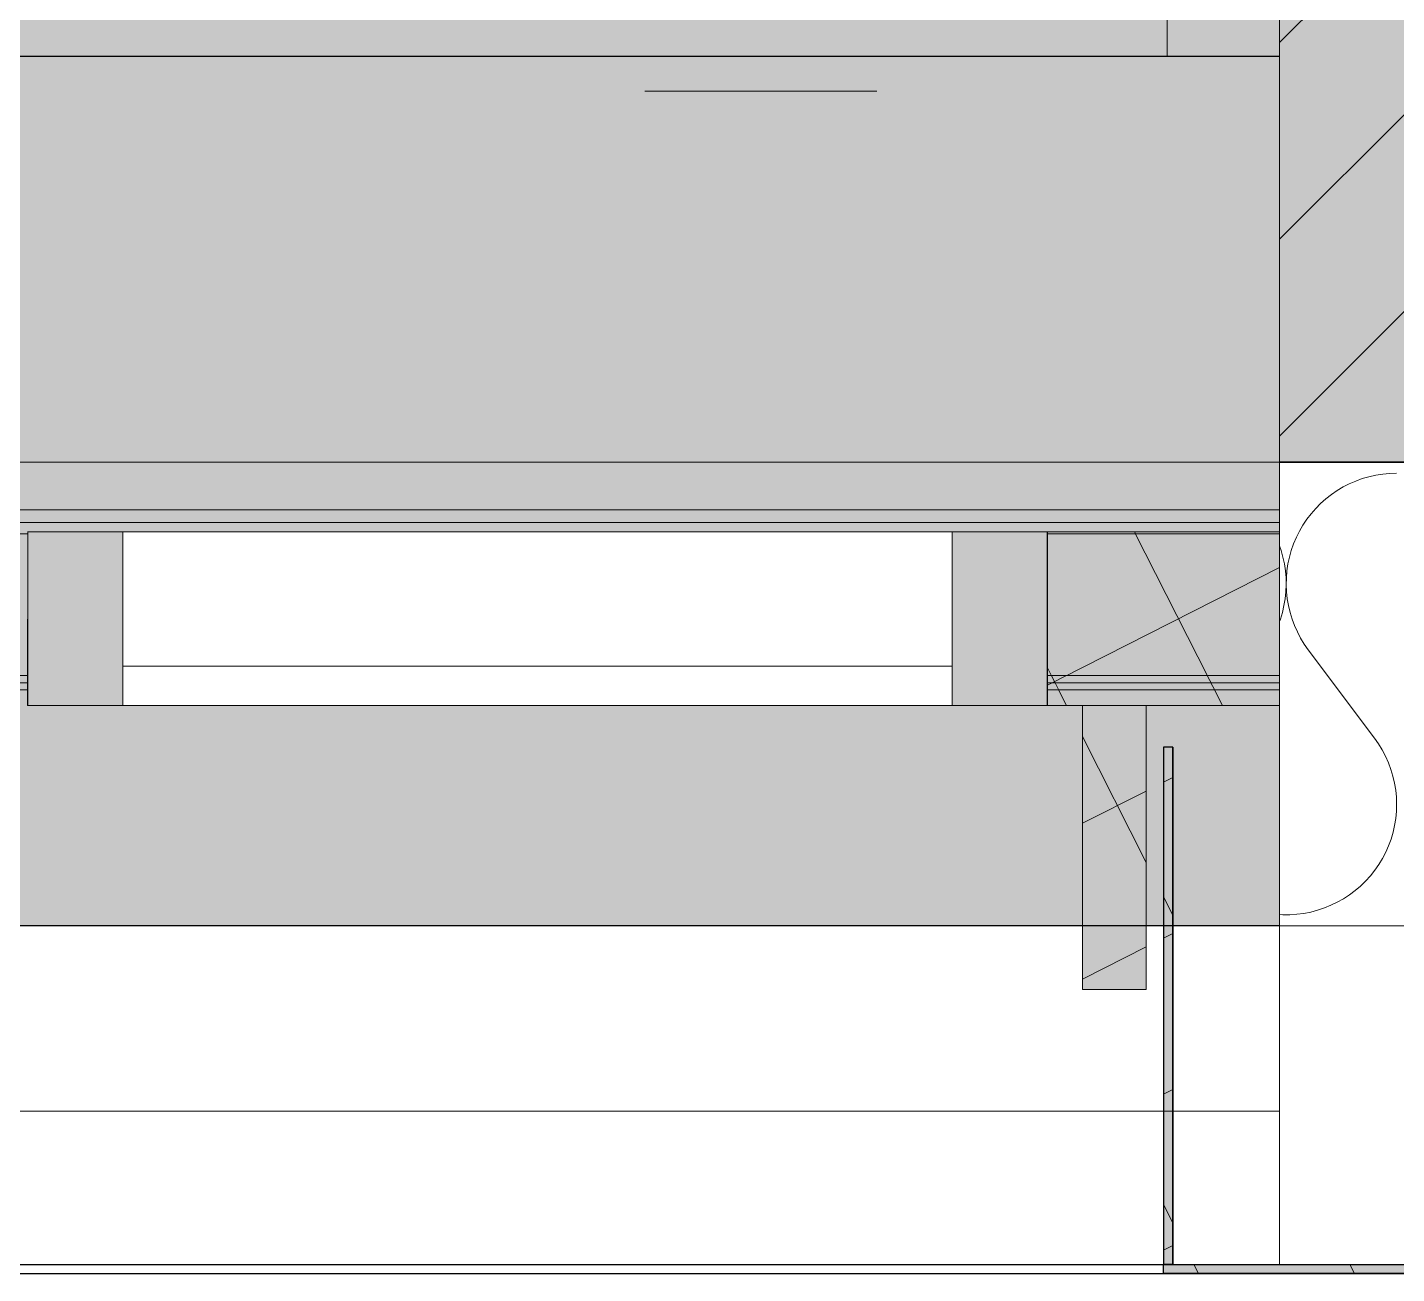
# Model space of a CAD drawing. Header units: metres. Extents: x -22.4 to 53.1, y 133.6 to 157.9.
# Drawn here: x 24.063 to 24.654, y 137.49 to 138.027 of the extents above; entities that cross this region are included whole.
import ezdxf

# ---------------------------------------------------------------- set-up
doc = ezdxf.new("R2010")
doc.units = ezdxf.units.M
doc.header["$MEASUREMENT"] = 0
for name, pattern in [('Punktlinie', [0.0035, 0, -0.0035]), ('Strichlinie', [0.004, 0.003, -0.001]), ('Strichlinie_ eng', [0.0023, 0.0015, -0.0008]), ('Strichpunktlinie', [0.006703, 0.003528, -0.001764, 0, -0.001411]), ('Wipeout_Contour', [1, 0, -1])]:
    doc.linetypes.add(name, pattern=pattern)
for name, color, linetype in [('10  Fassade', 7, 'Continuous'), ('10  Fassade_Deckschraffur', 7, 'Continuous'), ('10  Fassade_Schnittschraffur', 7, 'Continuous'), ('10  Treppen + Rampen', 7, 'Continuous'), ('10  Wand Massiv', 7, 'Continuous'), ('10  Wand Massiv_Deckschraffur', 7, 'Continuous'), ('10  Wand Massiv_Fenster', 7, 'Continuous'), ('10  Wand Massiv_Schnittschraffur', 7, 'Continuous'), ('Neubau_20  Boden Aufbauten', 7, 'Continuous'), ('Neubau_20  Boden Aufbauten_Deckschraffur', 7, 'Continuous'), ('Neubau_50 NUF - Raumstempel MIETERAUSBAU', 7, 'Continuous')]:
    doc.layers.add(name, color=color, linetype=linetype)
pattern_1 = [(26.86749, (-110.10794, 75.264664), (-0.027115717, 0.053523246), []), (116.86749, (-110.10794, 75.264664), (0.053523246, 0.027115717), [])]

# ---------------------------------------------------------------- blocks, each defined once
blk = doc.blocks.new('*X62', base_point=(-23.4289, 120.77961))
at = {"layer": '10  Wand Massiv_Schnittschraffur', "color": 98, "linetype": 'Continuous', "lineweight": 13, "ltscale": 1000, "true_color": 0x000100}
for p, q in [((24.63632, 137.83176), (24.63356, 137.83055)), ((24.63915, 137.83278), (24.63632, 137.83176)), ((24.64204, 137.83363), (24.63915, 137.83278)), ((24.64498, 137.83429), (24.64204, 137.83363)), ((24.64795, 137.83477), (24.64498, 137.83429)), ((24.65095, 137.83505), (24.64795, 137.83477)), ((24.65396, 137.83515), (24.65095, 137.83505)), ((24.62581, 137.82593), (24.62343, 137.82407)), ((24.62829, 137.82763), (24.62581, 137.82593)), ((24.63088, 137.82918), (24.62829, 137.82763)), ((24.63356, 137.83055), (24.63088, 137.82918)), ((24.61907, 137.81993), (24.61709, 137.81766)), ((24.62118, 137.82207), (24.61907, 137.81993)), ((24.62343, 137.82407), (24.62118, 137.82207)), ((24.61526, 137.81527), (24.61358, 137.81276)), ((24.61709, 137.81766), (24.61526, 137.81527)), ((24.61072, 137.80747), (24.60954, 137.80469)), ((24.61207, 137.81016), (24.61072, 137.80747)), ((24.61358, 137.81276), (24.61207, 137.81016)), ((24.60414, 137.80185), (24.60343, 137.80387)), ((24.60495, 137.79895), (24.60414, 137.80185)), ((24.60855, 137.80185), (24.60773, 137.79895)), ((24.60954, 137.80469), (24.60855, 137.80185)), ((24.60558, 137.796), (24.60495, 137.79895)), ((24.60603, 137.79302), (24.60558, 137.796)), ((24.6071, 137.796), (24.60666, 137.79302)), ((24.60773, 137.79895), (24.6071, 137.796)), ((24.60628, 137.79002), (24.60603, 137.79302)), ((24.60634, 137.78701), (24.60628, 137.79002)), ((24.60641, 137.79002), (24.60635, 137.78701)), ((24.60666, 137.79302), (24.60641, 137.79002)), ((24.60589, 137.78101), (24.60621, 137.784)), ((24.60621, 137.784), (24.60634, 137.78701)), ((24.60635, 137.78701), (24.60647, 137.784)), ((24.60647, 137.784), (24.60679, 137.78101)), ((24.60469, 137.77511), (24.60539, 137.77804)), ((24.60539, 137.77804), (24.60589, 137.78101)), ((24.60679, 137.78101), (24.6073, 137.77804)), ((24.6073, 137.77804), (24.60799, 137.77511)), ((24.60343, 137.77119), (24.60382, 137.77222)), ((24.60382, 137.77222), (24.60469, 137.77511)), ((24.60799, 137.77511), (24.60887, 137.77222)), ((24.60887, 137.77222), (24.60993, 137.7694)), ((24.60993, 137.7694), (24.61116, 137.76666)), ((24.61116, 137.76666), (24.61257, 137.76399)), ((24.61257, 137.76399), (24.61414, 137.76142)), ((24.61414, 137.76142), (24.61587, 137.75896)), ((24.64444, 137.72086), (24.61587, 137.75896)), ((24.64619, 137.71836), (24.64444, 137.72086)), ((24.64778, 137.71575), (24.64619, 137.71836)), ((24.6492, 137.71304), (24.64778, 137.71575)), ((24.65045, 137.71025), (24.6492, 137.71304)), ((24.65151, 137.70739), (24.65045, 137.71025)), ((24.65238, 137.70446), (24.65151, 137.70739)), ((24.65307, 137.70148), (24.65238, 137.70446)), ((24.65356, 137.69846), (24.65307, 137.70148)), ((24.65386, 137.69542), (24.65356, 137.69846)), ((24.65396, 137.69237), (24.65386, 137.69542)), ((24.65358, 137.68627), (24.65387, 137.68931)), ((24.65387, 137.68931), (24.65396, 137.69237)), ((24.65242, 137.68027), (24.6531, 137.68325)), ((24.6531, 137.68325), (24.65358, 137.68627)), ((24.65051, 137.67447), (24.65156, 137.67734)), ((24.65156, 137.67734), (24.65242, 137.68027)), ((24.64786, 137.66897), (24.64927, 137.67168)), ((24.64927, 137.67168), (24.65051, 137.67447)), ((24.64453, 137.66385), (24.64628, 137.66635)), ((24.64628, 137.66635), (24.64786, 137.66897)), ((24.64058, 137.65919), (24.64263, 137.66145)), ((24.64263, 137.66145), (24.64453, 137.66385)), ((24.63361, 137.65325), (24.63606, 137.65508)), ((24.63606, 137.65508), (24.63839, 137.65706)), ((24.63839, 137.65706), (24.64058, 137.65919)), ((24.61991, 137.64664), (24.62281, 137.64761)), ((24.62281, 137.64761), (24.62564, 137.64875)), ((24.62564, 137.64875), (24.62839, 137.65008)), ((24.62839, 137.65008), (24.63105, 137.65158)), ((24.63105, 137.65158), (24.63361, 137.65325)), ((24.60343, 137.64478), (24.60482, 137.64469)), ((24.60482, 137.64469), (24.60787, 137.64469)), ((24.60787, 137.64469), (24.61092, 137.64489)), ((24.61092, 137.64489), (24.61395, 137.64528)), ((24.61395, 137.64528), (24.61695, 137.64587)), ((24.61695, 137.64587), (24.61991, 137.64664))]:
    blk.add_line(p, q, dxfattribs=at)

msp = doc.modelspace()

# ---------------------------------------------------------------- hatches: boundary and pattern name
at = {"layer": 'Neubau_20  Boden Aufbauten_Deckschraffur', "linetype": 'Continuous', "lineweight": 0, "true_color": 0xffffff}
msp.add_hatch(color=7, dxfattribs=at).paths.add_polyline_path([(-1.61657, 143.80491), (-1.61657, 143.70491), (4.51843, 143.70491), (4.51843, 143.67991), (7.75593, 143.67991), (7.75593, 143.70491), (7.88093, 143.70491), (7.88093, 138.32491), (7.84343, 138.32491), (7.84343, 138.01485), (7.88093, 138.01485), (7.9772, 138.01485), (24.60343, 138.01485), (24.60343, 140.51991), (24.00343, 140.51991), (24.00343, 143.78991), (30.65093, 143.78991), (30.65093, 143.80491)])
at = {"layer": 'Neubau_20  Boden Aufbauten_Deckschraffur', "linetype": 'Continuous', "lineweight": 18}
h = msp.add_hatch(dxfattribs=at)
h.set_pattern_fill('Verband__Quadrat__50x50__4D', color=6, style=0, pattern_type=2)
h.set_pattern_definition([(360, (14.0547, 142.5352), (2e-07, 0.5), []), (90, (14.0547, 142.5352), (-0.5, 2e-07), [])])
h.paths.add_polyline_path([(-1.61657, 143.80491), (-1.61657, 143.70491), (4.51843, 143.70491), (4.51843, 143.67991), (7.75593, 143.67991), (7.75593, 143.70491), (7.88093, 143.70491), (7.88093, 138.32491), (7.84343, 138.32491), (7.84343, 138.01485), (7.88093, 138.01485), (7.9772, 138.01485), (24.60343, 138.01485), (24.60343, 140.51991), (24.00343, 140.51991), (24.00343, 143.78991), (30.65093, 143.78991), (30.65093, 143.80491)])

# ---------------------------------------------------------------- linework, layer by layer
at = {"layer": 'Neubau_20  Boden Aufbauten', "color": 7, "linetype": 'Continuous', "lineweight": 13, "ltscale": 1000, "flags": 128}
msp.add_lwpolyline([(-1.61657, 143.80491), (-1.61657, 143.70491), (4.51843, 143.70491), (4.51843, 143.67991), (7.75593, 143.67991), (7.75593, 143.70491), (7.88093, 143.70491), (7.88093, 138.32491), (7.84343, 138.32491), (7.84343, 138.01485), (7.88093, 138.01485), (7.9772, 138.01485), (24.60343, 138.01485), (24.60343, 140.51991), (24.00343, 140.51991), (24.00343, 143.78991), (30.65093, 143.78991), (30.65093, 143.80491)], close=True, dxfattribs=at)

# ---------------------------------------------------------------- wipeouts: each hides what was drawn before it
at = {"color": 254, "linetype": 'Wipeout_Contour', "lineweight": 0, "ltscale": 555.566818}
msp.add_wipeout([(24.60343, 137.80891), (3.81843, 137.80891), (3.81843, 137.74791), (24.60343, 137.74791)], dxfattribs=at).dxf.layer = '10  Fassade_Deckschraffur'
at = {"color": 254, "linetype": 'Wipeout_Contour', "lineweight": 0, "ltscale": 555.427283}
msp.add_wipeout([(24.60343, 137.74473), (3.81843, 137.74473), (3.81843, 137.74173), (24.60343, 137.74173)], dxfattribs=at).dxf.layer = '10  Fassade_Deckschraffur'
at = {"color": 254, "linetype": 'Wipeout_Contour', "lineweight": 0, "ltscale": 554.568883}
msp.add_wipeout([(24.60343, 137.55994), (3.81843, 137.55995), (3.81843, 137.49391), (24.60343, 137.4939)], dxfattribs=at).dxf.layer = '10  Fassade_Deckschraffur'

# ---------------------------------------------------------------- next in the draw order: linework, layer by layer
at = {"layer": '10  Fassade', "color": 7, "linetype": 'Continuous', "lineweight": 18, "ltscale": 1000, "flags": 128}
for points in [[(24.60343, 137.74791), (3.81843, 137.74791)], [(24.60343, 137.74473), (3.81843, 137.74473)], [(24.60343, 137.4939), (3.81843, 137.49391)]]:
    msp.add_lwpolyline(points, dxfattribs=at)

# ---------------------------------------------------------------- next in the draw order: wipeouts: each hides what was drawn before it
at = {"color": 254, "linetype": 'Wipeout_Contour', "lineweight": 0, "ltscale": 556.117024}
msp.add_wipeout([(24.60343, 138.01485), (3.81843, 138.01485), (3.81843, 137.81931), (24.60343, 137.81931)], dxfattribs=at).dxf.layer = '10  Fassade_Deckschraffur'
at = {"color": 254, "linetype": 'Wipeout_Contour', "lineweight": 0, "ltscale": 555.697817}
msp.add_wipeout([(3.81843, 137.80891), (24.60343, 137.80891), (24.60343, 137.81391), (3.81843, 137.81391)], dxfattribs=at).dxf.layer = '10  Fassade_Deckschraffur'
at = {"color": 254, "linetype": 'Wipeout_Contour', "lineweight": 0, "ltscale": 555.06051}
msp.add_wipeout([(3.81843, 137.74173), (3.81843, 137.55995), (24.60343, 137.55994), (24.60343, 137.74173)], dxfattribs=at).dxf.layer = '10  Fassade_Deckschraffur'

# ---------------------------------------------------------------- next in the draw order: hatches: boundary and pattern name
at = {"layer": '10  Fassade_Schnittschraffur', "linetype": 'Continuous', "lineweight": 0, "true_color": 0xffffff}
msp.add_hatch(color=7, dxfattribs=at).paths.add_polyline_path([(24.51843, 137.61241), (24.54593, 137.61241), (24.54593, 137.73491), (24.51843, 137.73491)])
at = {"layer": '10  Fassade_Schnittschraffur', "linetype": 'Continuous', "lineweight": 13, "true_color": 0x000100}
h = msp.add_hatch(dxfattribs=at)
h.set_pattern_fill('Dämmung__hart_1_0001', color=98, style=0, pattern_type=2)
h.set_pattern_definition(pattern_1)
h.paths.add_polyline_path([(24.51843, 137.61241), (24.54593, 137.61241), (24.54593, 137.73491), (24.51843, 137.73491)])
at = {"layer": '10  Wand Massiv_Schnittschraffur', "linetype": 'Continuous', "lineweight": 0, "true_color": 0xffffff}
msp.add_hatch(color=7, dxfattribs=at).paths.add_polyline_path([(24.60343, 137.83991), (29.91417, 137.83991), (29.91417, 138.03991), (24.60343, 138.03991)])
at = {"layer": '10  Wand Massiv_Schnittschraffur', "linetype": 'Continuous', "lineweight": 13, "true_color": 0x000100}
h = msp.add_hatch(dxfattribs=at)
h.set_pattern_fill('Beton__Stahlbeton_0001', color=98, style=0, pattern_type=2)
h.set_pattern_definition([(45, (-110.10794, 75.26466), (-0.08485281, 0.08485281), []), (45, (-110.15037, 75.30709), (-0.08485281, 0.08485281), [0.09, -0.03])])
h.paths.add_polyline_path([(24.60343, 137.83991), (29.91417, 137.83991), (29.91417, 138.03991), (24.60343, 138.03991)])

# ---------------------------------------------------------------- next in the draw order: linework, layer by layer
at = {"layer": '10  Fassade', "color": 7, "linetype": 'Strichpunktlinie', "lineweight": 13, "ltscale": 1000}
msp.add_line((24.60343, 137.83991), (3.81843, 137.83991), dxfattribs=at)
at = {"layer": '10  Fassade', "color": 7, "linetype": 'Continuous', "lineweight": 13, "ltscale": 1000}
for p, q in [((24.60343, 137.80991), (24.60343, 137.73491)), ((24.51843, 137.73491), (24.51843, 137.61241)), ((24.54593, 137.73491), (24.54593, 137.61241)), ((24.60343, 137.73491), (24.54593, 137.73491)), ((24.54593, 137.61241), (24.51843, 137.61241))]:
    msp.add_line(p, q, dxfattribs=at)
at = {"layer": '10  Fassade', "color": 7, "linetype": 'Continuous', "lineweight": 25, "ltscale": 1000}
msp.add_line((24.55743, 137.71691), (24.55343, 137.71691), dxfattribs=at)
at = {"layer": '10  Fassade', "color": 7, "linetype": 'Continuous', "lineweight": 18, "ltscale": 1000, "flags": 128}
for points in [[(24.60343, 138.01485), (3.81843, 138.01485)], [(24.60343, 137.80891), (3.81843, 137.80891)], [(24.60343, 137.74791), (24.60343, 137.80891)], [(24.60343, 137.74173), (24.60343, 137.74473)], [(24.60343, 137.74173), (3.81843, 137.74173)], [(24.60343, 137.55994), (24.60343, 137.74173)], [(24.60343, 137.55994), (3.81843, 137.55995)], [(24.60343, 137.4939), (24.60343, 137.55994)]]:
    msp.add_lwpolyline(points, dxfattribs=at)
at = {"layer": '10  Fassade', "color": 7, "linetype": 'Strichlinie_ eng', "lineweight": 18, "ltscale": 1000, "flags": 128}
for points in [[(3.81843, 137.80991), (4.68043, 137.80991), (5.11843, 137.80991), (6.15093, 137.80991), (6.46843, 137.80991), (7.38043, 137.80991), (7.81843, 137.80991), (8.85093, 137.80991), (9.16843, 137.80991), (10.08043, 137.80991), (10.51843, 137.80991), (11.55093, 137.80991), (11.86843, 137.80991), (12.78043, 137.80991), (13.21843, 137.80991), (14.25093, 137.80991), (14.56843, 137.80991), (15.48043, 137.80991), (15.91843, 137.80991), (16.95093, 137.80991), (17.26843, 137.80991), (18.18043, 137.80991), (18.61843, 137.80991), (19.65093, 137.80991), (19.96843, 137.80991), (20.88043, 137.80991), (21.31843, 137.80991), (22.35093, 137.80991), (22.66843, 137.80991), (23.58043, 137.80991), (24.01843, 137.80991), (24.60343, 137.80991)], [(24.60343, 137.80991), (24.60343, 137.73491)], [(3.81843, 137.73491), (4.68043, 137.73491), (5.11843, 137.73491), (6.15093, 137.73491), (6.46843, 137.73491), (7.38043, 137.73491), (7.81843, 137.73491), (8.85093, 137.73491), (9.16843, 137.73491), (10.08043, 137.73491), (10.51843, 137.73491), (11.55093, 137.73491), (11.86843, 137.73491), (12.78043, 137.73491), (13.21843, 137.73491), (14.25093, 137.73491), (14.56843, 137.73491), (15.48043, 137.73491), (15.91843, 137.73491), (16.95093, 137.73491), (17.26843, 137.73491), (18.18043, 137.73491), (18.61843, 137.73491), (19.65093, 137.73491), (19.96843, 137.73491), (20.88043, 137.73491), (21.31843, 137.73491), (22.35093, 137.73491), (22.66843, 137.73491), (23.58043, 137.73491), (24.01843, 137.73491), (24.60343, 137.73491)], [(24.51843, 137.61241), (24.51843, 137.73491)], [(24.54593, 137.73491), (24.54593, 137.61241)], [(24.54593, 137.61241), (24.51843, 137.61241)]]:
    msp.add_lwpolyline(points, dxfattribs=at)
at = {"layer": '10  Fassade', "color": 7, "linetype": 'Strichlinie', "lineweight": 25, "ltscale": 1000, "flags": 128}
msp.add_lwpolyline([(24.55743, 137.71691), (24.55343, 137.71691)], dxfattribs=at)
at = {"layer": '10  Wand Massiv', "color": 7, "linetype": 'Continuous', "lineweight": 13, "ltscale": 1000}
for p, q in [((24.60343, 137.99991), (24.60343, 138.01491)), ((24.60343, 137.83991), (24.60343, 137.99991))]:
    msp.add_line(p, q, dxfattribs=at)
at = {"layer": '10  Wand Massiv', "color": 7, "linetype": 'Continuous', "lineweight": 35, "ltscale": 1000}
msp.add_line((24.60343, 137.83991), (29.84867, 137.83991), dxfattribs=at)
at = {"layer": '10  Wand Massiv', "color": 7, "linetype": 'Continuous', "lineweight": 13, "ltscale": 1000, "flags": 128}
msp.add_lwpolyline([(24.60343, 137.63991), (29.8236, 137.63991)], dxfattribs=at)
at = {"layer": '10  Wand Massiv_Fenster', "color": 7, "linetype": 'Continuous', "lineweight": 25, "ltscale": 1000}
for p, q in [((24.60343, 138.01491), (3.81843, 138.01491)), ((24.60343, 137.63991), (3.81843, 137.63991))]:
    msp.add_line(p, q, dxfattribs=at)
at = {"layer": '10  Wand Massiv_Fenster', "color": 7, "linetype": 'Continuous', "lineweight": 13, "ltscale": 1000}
for p, q in [((24.60343, 137.99991), (24.60343, 138.01491)), ((24.60343, 137.83991), (24.60343, 137.99991))]:
    msp.add_line(p, q, dxfattribs=at)
at = {"layer": 'Neubau_50 NUF - Raumstempel MIETERAUSBAU', "color": 7, "linetype": 'Punktlinie', "lineweight": 13, "ltscale": 1000, "flags": 128}
msp.add_lwpolyline([(24.32974, 137.99991), (24.60343, 137.99991), (24.60343, 138.36366)], dxfattribs=at)

# ---------------------------------------------------------------- next in the draw order: wipeouts: each hides what was drawn before it
at = {"color": 254, "linetype": 'Wipeout_Contour', "lineweight": 0, "ltscale": 555.718507}
msp.add_wipeout([(3.81843, 137.81931), (3.81843, 137.81391), (24.60343, 137.81391), (24.60343, 137.81931)], dxfattribs=at).dxf.layer = '10  Fassade_Deckschraffur'

# ---------------------------------------------------------------- next in the draw order: hatches: boundary and pattern name
at = {"layer": '10  Wand Massiv_Deckschraffur', "linetype": 'Continuous', "lineweight": 0, "true_color": 0xffffff}
msp.add_hatch(color=7, dxfattribs=at).paths.add_polyline_path([(3.81843, 137.63991), (24.60343, 137.63991), (24.60343, 137.83991), (24.60343, 138.01491), (3.81843, 138.01491), (3.81843, 137.83991)])

# ---------------------------------------------------------------- next in the draw order: linework, layer by layer
at = {"layer": '10  Fassade', "color": 7, "linetype": 'Continuous', "lineweight": 18, "ltscale": 1000, "flags": 128}
for points in [[(24.60343, 137.81931), (24.60343, 138.01485)], [(24.60343, 137.81931), (3.81843, 137.81931)], [(24.60343, 137.81391), (24.60343, 137.81931)], [(24.60343, 137.81391), (3.81843, 137.81391)], [(24.60343, 137.80891), (24.60343, 137.81391)]]:
    msp.add_lwpolyline(points, dxfattribs=at)
at = {"layer": '10  Wand Massiv', "color": 7, "linetype": 'Continuous', "lineweight": 13, "ltscale": 1000}
msp.add_line((24.60343, 137.63991), (24.60343, 137.83991), dxfattribs=at)
at = {"layer": '10  Wand Massiv', "color": 7, "linetype": 'Continuous', "lineweight": 13, "ltscale": 1000, "flags": 128}
msp.add_lwpolyline([(24.60343, 137.63991), (24.60343, 137.83991)], dxfattribs=at)
at = {"layer": '10  Wand Massiv_Fenster', "color": 7, "linetype": 'Continuous', "lineweight": 13, "ltscale": 1000}
msp.add_line((24.60343, 137.63991), (24.60343, 137.83991), dxfattribs=at)

# ---------------------------------------------------------------- next in the draw order: block references
at = {"layer": '10  Treppen + Rampen', "color": 7, "linetype": 'Continuous', "lineweight": 13, "ltscale": 1000}
msp.add_blockref('*X62', (-23.4289, 120.77961), dxfattribs=at)

# ---------------------------------------------------------------- next in the draw order: wipeouts: each hides what was drawn before it
at = {"color": 254, "linetype": 'Wipeout_Contour', "lineweight": 0, "ltscale": 558.321428}
msp.add_wipeout([(25.36321, 137.49391), (22.67321, 137.49391), (22.67321, 137.48991), (25.36321, 137.48991)], dxfattribs=at).dxf.layer = '10  Fassade_Deckschraffur'

# ---------------------------------------------------------------- next in the draw order: hatches: boundary and pattern name
at = {"layer": '10  Fassade_Schnittschraffur', "linetype": 'Continuous', "lineweight": 0, "true_color": 0xffffff}
for points in [[(24.55743, 137.71691), (24.55343, 137.71691), (24.55343, 137.49391), (24.55743, 137.49391)], [(24.55343, 137.48991), (25.36323, 137.48991), (25.36323, 137.49391), (24.55343, 137.49391)]]:
    msp.add_hatch(color=7, dxfattribs=at).paths.add_polyline_path(points)
at = {"layer": '10  Fassade_Schnittschraffur', "linetype": 'Continuous', "lineweight": 13, "true_color": 0x000100}
h = msp.add_hatch(dxfattribs=at)
h.set_pattern_fill('Dämmung__hart_1_0001', color=98, style=0, pattern_type=2)
h.set_pattern_definition(pattern_1)
h.paths.add_polyline_path([(24.55743, 137.71691), (24.55343, 137.71691), (24.55343, 137.49391), (24.55743, 137.49391)])
h = msp.add_hatch(dxfattribs=at)
h.set_pattern_fill('Dämmung__hart_1_0001', color=98, style=0, pattern_type=2)
h.set_pattern_definition(pattern_1)
h.paths.add_polyline_path([(24.55343, 137.48991), (25.36323, 137.48991), (25.36323, 137.49391), (24.55343, 137.49391)])

# ---------------------------------------------------------------- next in the draw order: linework, layer by layer
at = {"layer": '10  Fassade', "color": 7, "linetype": 'Continuous', "lineweight": 25, "ltscale": 1000}
for p, q in [((24.55343, 137.71691), (24.55343, 137.49391)), ((24.55743, 137.71691), (24.55743, 137.49391)), ((24.55743, 137.49391), (24.55343, 137.49391))]:
    msp.add_line(p, q, dxfattribs=at)
at = {"layer": '10  Fassade', "color": 7, "linetype": 'Strichlinie', "lineweight": 25, "ltscale": 1000, "flags": 128}
for points in [[(24.55343, 137.71691), (24.55343, 137.49391)], [(24.55743, 137.49391), (24.55743, 137.71691)], [(24.55343, 137.49391), (24.55743, 137.49391)]]:
    msp.add_lwpolyline(points, dxfattribs=at)
at = {"layer": '10  Fassade', "color": 7, "linetype": 'Continuous', "lineweight": 25, "ltscale": 1000, "flags": 128}
for points in [[(22.67321, 137.49391), (25.36321, 137.49391)], [(22.67321, 137.48991), (25.36321, 137.48991)]]:
    msp.add_lwpolyline(points, dxfattribs=at)
msp.add_lwpolyline([(24.55343, 137.48991), (24.55343, 137.49391), (25.36323, 137.49391), (25.36323, 137.48991)], close=True, dxfattribs=at)

# ---------------------------------------------------------------- next in the draw order: wipeouts: each hides what was drawn before it
at = {"color": 254, "linetype": 'Wipeout_Contour', "lineweight": 0, "ltscale": 559.588052}
msp.add_wipeout([(24.06343, 137.80991), (24.06343, 137.73491), (24.50343, 137.73491), (24.50343, 137.80991)], dxfattribs=at).dxf.layer = '10  Fassade_Deckschraffur'

# ---------------------------------------------------------------- next in the draw order: hatches: boundary and pattern name
at = {"layer": '10  Fassade_Schnittschraffur', "linetype": 'Continuous', "lineweight": 0, "true_color": 0xffffff}
for points in [[(24.06343, 137.80991), (24.06343, 137.73491), (24.06363, 137.80991)], [(24.50323, 137.80991), (24.50323, 137.73491), (24.50343, 137.80991)], [(24.60343, 137.73491), (24.60343, 137.80991), (24.50343, 137.80991), (24.50343, 137.73491), (24.51843, 137.73491), (24.54593, 137.73491)]]:
    msp.add_hatch(color=7, dxfattribs=at).paths.add_polyline_path(points)
at = {"layer": '10  Fassade_Schnittschraffur', "linetype": 'Continuous', "lineweight": 13, "true_color": 0x000100}
h = msp.add_hatch(dxfattribs=at)
h.set_pattern_fill('Dämmung__hart_1_0001', color=98, style=0, pattern_type=2)
h.set_pattern_definition(pattern_1)
h.paths.add_polyline_path([(24.60343, 137.73491), (24.60343, 137.80991), (24.50343, 137.80991), (24.50343, 137.73491), (24.51843, 137.73491), (24.54593, 137.73491)])

# ---------------------------------------------------------------- next in the draw order: linework, layer by layer
at = {"layer": '10  Fassade', "color": 7, "linetype": 'Continuous', "lineweight": 13, "ltscale": 1000}
for p, q in [((24.50343, 137.80991), (24.50343, 137.73491)), ((24.60343, 137.80991), (24.50343, 137.80991)), ((24.51843, 137.73491), (24.50343, 137.73491))]:
    msp.add_line(p, q, dxfattribs=at)
at = {"layer": '10  Fassade', "color": 7, "linetype": 'Continuous', "lineweight": 18, "ltscale": 1000, "flags": 128}
for points in [[(24.06343, 137.80991), (24.50343, 137.80991)], [(24.06343, 137.73491), (24.50343, 137.73491)]]:
    msp.add_lwpolyline(points, dxfattribs=at)
for points in [[(24.06343, 137.73491), (24.06363, 137.80991)], [(24.50343, 137.80991), (24.50323, 137.73491)]]:
    msp.add_lwpolyline(points, close=True, dxfattribs=at)

# ---------------------------------------------------------------- next in the draw order: wipeouts: each hides what was drawn before it
at = {"color": 254, "linetype": 'Wipeout_Contour', "lineweight": 0, "ltscale": 559.587925}
msp.add_wipeout([(24.46223, 137.73491), (24.46223, 137.80991), (24.10463, 137.80991), (24.10463, 137.73491)], dxfattribs=at).dxf.layer = '10  Fassade_Deckschraffur'

# ---------------------------------------------------------------- next in the draw order: hatches: boundary and pattern name
at = {"layer": '10  Fassade_Schnittschraffur', "linetype": 'Continuous', "lineweight": 0, "true_color": 0xffffff}
for points in [[(24.06363, 137.73491), (24.10463, 137.73491), (24.10463, 137.80991), (24.06363, 137.80991)], [(24.50323, 137.80991), (24.46223, 137.80991), (24.46223, 137.73491), (24.50323, 137.73491)]]:
    msp.add_hatch(color=7, dxfattribs=at).paths.add_polyline_path(points)

# ---------------------------------------------------------------- next in the draw order: linework, layer by layer
at = {"layer": '10  Fassade', "color": 7, "linetype": 'Continuous', "lineweight": 18, "ltscale": 1000}
for p, q in [((24.46223, 137.80991), (24.10463, 137.80991)), ((24.46223, 137.75191), (24.10463, 137.75191)), ((24.10463, 137.73491), (24.46223, 137.73491))]:
    msp.add_line(p, q, dxfattribs=at)
at = {"layer": '10  Fassade', "color": 7, "linetype": 'Continuous', "lineweight": 18, "ltscale": 1000, "flags": 128}
for points in [[(24.06363, 137.73491), (24.10463, 137.73491), (24.10463, 137.80991), (24.06363, 137.80991)], [(24.50323, 137.80991), (24.46223, 137.80991), (24.46223, 137.73491), (24.50323, 137.73491)]]:
    msp.add_lwpolyline(points, close=True, dxfattribs=at)

doc.saveas('drawing.dxf')
